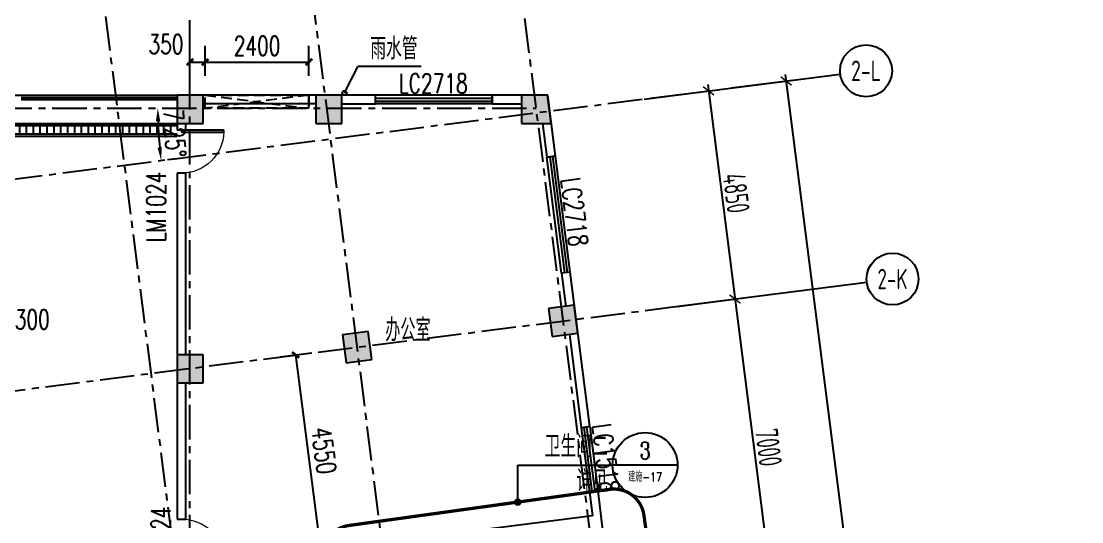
# Model space of a CAD drawing. Header units: millimetres. Extents: x -1048436 to -185795, y -983427 to 400387.
# Drawn here: x -698312 to -673807, y -286373 to -274806 of the extents above; entities that cross this region are included whole.
import ezdxf
from ezdxf.enums import TextEntityAlignment as Align

# ---------------------------------------------------------------- set-up
doc = ezdxf.new("R2010")
doc.units = ezdxf.units.MM
doc.header["$LTSCALE"] = 500
for name, pattern in [('( Dashed )', [0.75, 0.5, -0.25]), ('DASH', [0.35, 0.25, -0.1]), ('一层轴网$0$CENTER', [50.8, 31.75, -6.35, 6.35, -6.35])]:
    doc.linetypes.add(name, pattern=pattern)
for name, color, linetype in [('AXIS_TEXT', 7, 'Continuous'), ('COLUMN', 254, 'Continuous'), ('DIM_IDEN', 3, 'Continuous'), ('DIM_LEAD', 3, 'Continuous'), ('PUB_DIM', 3, 'Continuous'), ('PUB_HATCH', 8, 'Continuous'), ('PUB_TEXT', 7, 'Continuous'), ('WINDOW', 4, 'Continuous'), ('WINDOW_TEXT', 7, 'Continuous'), ('一层轴网$0$PUB_DIM', 3, 'Continuous'), ('一层轴网$0$建-文字', 4, 'Continuous'), ('一层轴网$0$建-符号', 150, 'Continuous'), ('一层轴网$0$建-轴线', 1, '一层轴网$0$CENTER'), ('建-墙', 254, 'Continuous'), ('建-屋面-排水沟落水口', 175, 'Continuous'), ('建-排水沟', 181, 'Continuous'), ('建-文字', 4, 'Continuous'), ('建-楼梯-扶手栏杆', 3, 'Continuous'), ('建-符号-箭头', 13, 'Continuous'), ('建-符号-门编号', 13, 'Continuous'), ('建-门扇', 32, 'Continuous')]:
    doc.layers.add(name, color=color, linetype=linetype)
doc.styles.add('_TCH_DIM', font='SIMPLEX', dxfattribs={"bigfont": 'GBCBIG'})
doc.styles.add('_TCH_DIM_T3', font='SIMPLEX', dxfattribs={"width": 0.705882, "bigfont": 'GBCBIG'})
doc.styles.add('_TCH_LABEL', font='COMPLEX', dxfattribs={"bigfont": 'GBCBIG'})
doc.styles.add('_TCH_WINDOW', font='SIMPLEX', dxfattribs={"height": 3.5, "bigfont": 'GBCBIG'})
doc.styles.add('COMPLEX', font='COMPLEX')
doc.styles.add('XD2008', font='xd-hzs.shx', dxfattribs={"width": 0.7, "bigfont": 'xd-hztxt.shx'})
doc.styles.add('一层轴网$0$_TCH_DIM_T3', font='SIMPLEX', dxfattribs={"width": 0.705882, "bigfont": 'GBCBIG'})
doc.styles.add('一层轴网$0$XD2008', font='xd-hzs.shx', dxfattribs={"width": 0.7, "bigfont": 'xd-hztxt.shx'})
doc.styles.add('一层轴网$0$XD2008_T3', font='xd-hzs.shx', dxfattribs={"width": 0.7, "bigfont": 'xd-hztxt.shx'})
doc.dimstyles.new('_TCH_ARCH&&150', dxfattribs={"dimtxt": 446.25, "dimasz": 150, "dimexe": 375, "dimexo": 450, "dimgap": 150, "dimtad": 1, "dimdec": 0, "dimzin": 0, "dimdsep": 46, "dimtxsty": '_TCH_DIM_T3', "dimblk": 'ARCHTICK', "dimcen": 0.09, "dimclrt": 7, "dimazin": 2, "dimtfac": 1, "dimtdec": 0, "dimtix": 1, "dimtmove": 2, "dimatfit": 3, "dimldrblk": 'ARCHTICK', "dimfxl": 1, "dimtolj": 1, "dimtzin": 0, "dimarcsym": 0})
doc.dimstyles.new('一层轴网$0$_TCH_ARROW&&150', dxfattribs={"dimtxt": 446.25, "dimasz": 300, "dimexe": 375, "dimexo": 450, "dimgap": 150, "dimtad": 1, "dimdec": 0, "dimzin": 0, "dimdsep": 46, "dimtxsty": '一层轴网$0$_TCH_DIM_T3', "dimcen": 0.09, "dimclrt": 7, "dimazin": 2, "dimtfac": 1, "dimtdec": 0, "dimtix": 1, "dimtmove": 2, "dimatfit": 3, "dimfxl": 1, "dimtolj": 1, "dimtzin": 0, "dimarcsym": 0})
doc.dimstyles.new('一层轴网$0$XD100&&150', dxfattribs={"dimtxt": 525, "dimasz": 225, "dimexe": 150, "dimexo": 150, "dimgap": 75, "dimtad": 1, "dimdec": 0, "dimdsep": 46, "dimtxsty": '一层轴网$0$XD2008_T3', "dimblk": '一层轴网$0$_ARCHTICK', "dimcen": 2.5, "dimdle": 150, "dimclrt": 7, "dimaunit": 1, "dimadec": 0, "dimazin": 0, "dimtfac": 1, "dimtdec": 0, "dimtix": 1, "dimtmove": 0, "dimatfit": 3, "dimfxl": 1, "dimtolj": 1, "dimtzin": 0, "dimarcsym": 0})

# ---------------------------------------------------------------- blocks, each defined once
blk = doc.blocks.new('_AXISO')
blk.add_circle((0, 0), 0.5)
at = {"layer": 'AXIS_TEXT', "style": 'COMPLEX', "width": 1.041667}
blk.add_attdef('A', text='', height=0.56, dxfattribs=at).set_placement((-0.25, -0.28), (0.25, -0.28), align=Align.FIT)
blk = doc.blocks.new('一层轴网$0$_ARCHTICK')
at = {"color": 0, "linetype": 'ByBlock', "const_width": 0.15}
blk.add_lwpolyline([(-0.5, -0.5), (0.5, 0.5)], dxfattribs=at)
blk = doc.blocks.new('*D2939')
at = {"layer": 'Defpoints', "color": 0, "transparency": 16777216}
for p in [(69444, 79990), (71543, 75368), (70056, 75179)]:
    blk.add_point(p, dxfattribs=at)
at = {"layer": '一层轴网$0$建-符号', "color": 0, "lineweight": -2, "transparency": 16777216}
for p, q in [((69593, 80009), (71080, 80198)), ((70913, 80328), (71562, 75219)), ((70205, 75198), (71692, 75387))]:
    blk.add_line(p, q, dxfattribs=at)
at = {"layer": '一层轴网$0$建-符号', "color": 0, "lineweight": -2, "transparency": 16777216, "xscale": 225, "yscale": 225, "zscale": 225}
for p, rotation in [((70932, 80179), 97.24752617045677), ((71543, 75368), 277.2475261704568)]:
    blk.add_blockref('一层轴网$0$_ARCHTICK', p, dxfattribs=dict(at, rotation=rotation))
at = {"layer": '一层轴网$0$建-符号', "color": 7, "transparency": 16777216, "insert": (71572, 77816), "char_height": 525, "attachment_point": 5, "rotation": 277.2475, "style": '一层轴网$0$XD2008_T3'}
blk.add_mtext('\\A1;4850', dxfattribs=at)
blk = doc.blocks.new('*D2940')
at = {"layer": 'Defpoints', "color": 0, "transparency": 16777216}
for p in [(70056, 75179), (72427, 68424), (70939, 68235)]:
    blk.add_point(p, dxfattribs=at)
at = {"layer": '一层轴网$0$建-符号', "color": 0, "lineweight": -2, "transparency": 16777216}
for p, q in [((71525, 75517), (72446, 68275)), ((70205, 75198), (71692, 75387)), ((71088, 68253), (72575, 68443))]:
    blk.add_line(p, q, dxfattribs=at)
at = {"layer": '一层轴网$0$建-符号', "color": 0, "lineweight": -2, "transparency": 16777216, "xscale": 225, "yscale": 225, "zscale": 225}
for p, rotation in [((71543, 75368), 97.24752617045677), ((72427, 68424), 277.2475261704568)]:
    blk.add_blockref('一层轴网$0$_ARCHTICK', p, dxfattribs=dict(at, rotation=rotation))
at = {"layer": '一层轴网$0$建-符号', "color": 7, "transparency": 16777216, "insert": (72320, 71938), "char_height": 525, "attachment_point": 5, "rotation": 277.2475, "style": '一层轴网$0$XD2008_T3'}
blk.add_mtext('\\A1;7000', dxfattribs=at)
blk = doc.blocks.new('*D2949')
at = {"layer": 'Defpoints', "color": 0, "transparency": 16777216}
for p in [(71304, 80226), (79537, 26839), (78116, 26658)]:
    blk.add_point(p, dxfattribs=at)
at = {"layer": '一层轴网$0$建-符号', "color": 0, "lineweight": -2, "transparency": 16777216}
for p, q in [((71452, 80245), (72873, 80426)), ((72706, 80556), (79556, 26690)), ((78265, 26677), (79686, 26857))]:
    blk.add_line(p, q, dxfattribs=at)
at = {"layer": '一层轴网$0$建-符号', "color": 0, "lineweight": -2, "transparency": 16777216, "xscale": 225, "yscale": 225, "zscale": 225}
for p, rotation in [((72725, 80407), 97.24752617045664), ((79537, 26839), 277.2475261704566)]:
    blk.add_blockref('一层轴网$0$_ARCHTICK', p, dxfattribs=dict(at, rotation=rotation))
at = {"layer": '一层轴网$0$建-符号', "color": 7, "transparency": 16777216, "insert": (76466, 53665), "char_height": 525, "attachment_point": 5, "rotation": 277.2475, "style": '一层轴网$0$XD2008_T3'}
blk.add_mtext('\\A1;54000', dxfattribs=at)
blk = doc.blocks.new('*D2950')
at = {"layer": 'Defpoints', "color": 0, "transparency": 16777216}
for p in [(57908, 79776), (67765, 79776), (58217, 79374), (57987, 78533)]:
    blk.add_point(p, dxfattribs=at)
at = {"layer": '一层轴网$0$PUB_DIM', "color": 0, "lineweight": -2, "transparency": 16777216}
for p, q in [((58358, 79776), (58583, 79776)), ((58433, 78590), (58656, 78618))]:
    blk.add_line(p, q, dxfattribs=at)
blk.add_arc((67765, 79776), 9557, 181.7986, 185.449, dxfattribs=at)
at = {"layer": '一层轴网$0$PUB_DIM', "color": 0, "transparency": 16777216}
for points in [[(58163, 79476), (58263, 79477), (58208, 79776)], [(58301, 78874), (58202, 78863), (58284, 78571)]]:
    blk.add_solid(points, dxfattribs=at)
at = {"layer": '一层轴网$0$PUB_DIM', "color": 7, "transparency": 16777216, "insert": (58600, 79196), "char_height": 446.2, "attachment_point": 5, "rotation": 273.6238, "style": '一层轴网$0$_TCH_DIM_T3'}
blk.add_mtext('\\A1;7.25°', dxfattribs=at)
blk = doc.blocks.new('A$C4F09042B')
at = {"layer": 'DIM_LEAD'}
for p, q in [((130974, 115554), (131297, 116171)), ((131297, 116171), (132747, 116171))]:
    blk.add_line(p, q, dxfattribs=at)
at = {"layer": '建-屋面-排水沟落水口'}
blk.add_circle((130975, 115555), 50, dxfattribs=at)
at = {"layer": 'PUB_TEXT', "style": '_TCH_DIM'}
blk.add_text('雨水管', height=506.4, dxfattribs=at).set_placement((131573, 116328))
blk = doc.blocks.new('_ArchTick')
at = {"color": 0, "linetype": 'ByBlock', "const_width": 0.4}
blk.add_lwpolyline([(-0.5, -0.5), (0.5, 0.5)], dxfattribs=at)
blk = doc.blocks.new('*D2985')
at = {"layer": 'Defpoints', "color": 0, "transparency": 16777216}
for p in [(-79843, 116268), (-82243, 115501), (-79843, 115501)]:
    blk.add_point(p, dxfattribs=at)
at = {"layer": 'PUB_DIM', "color": 0, "lineweight": -2, "transparency": 16777216}
for p, q in [((-82243, 115951), (-82243, 116643)), ((-79843, 115951), (-79843, 116643)), ((-82243, 116268), (-79843, 116268))]:
    blk.add_line(p, q, dxfattribs=at)
at = {"layer": 'PUB_DIM', "color": 0, "lineweight": -2, "transparency": 16777216, "xscale": 150, "yscale": 150, "zscale": 150, "rotation": 180}
blk.add_blockref('_ArchTick', (-82243, 116268), dxfattribs=at)
at = {"layer": 'PUB_DIM', "color": 0, "lineweight": -2, "transparency": 16777216, "xscale": 150, "yscale": 150, "zscale": 150}
blk.add_blockref('_ArchTick', (-79843, 116268), dxfattribs=at)
at = {"layer": 'PUB_DIM', "color": 7, "transparency": 16777216, "insert": (-81043, 116642), "char_height": 446.2, "attachment_point": 5, "style": '_TCH_DIM_T3'}
blk.add_mtext('\\A1;2400', dxfattribs=at)
blk = doc.blocks.new('*D2986')
at = {"layer": 'Defpoints', "color": 0, "transparency": 16777216}
for p in [(-82243, 116268), (-82593, 115501), (-82243, 115501)]:
    blk.add_point(p, dxfattribs=at)
at = {"layer": 'PUB_DIM', "color": 0, "lineweight": -2, "transparency": 16777216}
for p, q in [((-82593, 115951), (-82593, 116643)), ((-82243, 115951), (-82243, 116643)), ((-82593, 116268), (-82243, 116268))]:
    blk.add_line(p, q, dxfattribs=at)
at = {"layer": 'PUB_DIM', "color": 0, "lineweight": -2, "transparency": 16777216, "xscale": 150, "yscale": 150, "zscale": 150, "rotation": 180}
blk.add_blockref('_ArchTick', (-82593, 116268), dxfattribs=at)
at = {"layer": 'PUB_DIM', "color": 0, "lineweight": -2, "transparency": 16777216, "xscale": 150, "yscale": 150, "zscale": 150}
blk.add_blockref('_ArchTick', (-82243, 116268), dxfattribs=at)
at = {"layer": 'PUB_DIM', "color": 7, "transparency": 16777216, "insert": (-83148, 116681), "char_height": 446.2, "attachment_point": 5, "style": '_TCH_DIM_T3'}
blk.add_mtext('\\A1;350', dxfattribs=at)
blk = doc.blocks.new('*D1325')
at = {"layer": 'Defpoints', "color": 0, "transparency": 16777216}
for p in [(-698613, -282108), (-698913, -283059), (-698613, -283059)]:
    blk.add_point(p, dxfattribs=at)
at = {"layer": 'PUB_DIM', "color": 0, "lineweight": -2, "transparency": 16777216}
for p, q in [((-698913, -282609), (-698913, -281733)), ((-698613, -282609), (-698613, -281733)), ((-698913, -282108), (-698613, -282108))]:
    blk.add_line(p, q, dxfattribs=at)
at = {"layer": 'PUB_DIM', "color": 0, "lineweight": -2, "transparency": 16777216, "xscale": 150, "yscale": 150, "zscale": 150, "rotation": 180}
blk.add_blockref('_ArchTick', (-698913, -282108), dxfattribs=at)
at = {"layer": 'PUB_DIM', "color": 0, "lineweight": -2, "transparency": 16777216, "xscale": 150, "yscale": 150, "zscale": 150}
blk.add_blockref('_ArchTick', (-698613, -282108), dxfattribs=at)
at = {"layer": 'PUB_DIM', "color": 7, "transparency": 16777216, "insert": (-698058, -281695), "char_height": 446.2, "attachment_point": 5, "style": '_TCH_DIM_T3'}
blk.add_mtext('\\A1;300', dxfattribs=at)
blk = doc.blocks.new('*D1460')
at = {"layer": 'Defpoints', "color": 0, "transparency": 16777216}
for p in [(-692778, -282620), (-692204, -287134), (-691397, -287031)]:
    blk.add_point(p, dxfattribs=at)
at = {"layer": 'PUB_DIM', "color": 0, "lineweight": -2, "transparency": 16777216}
for p, q in [((-692332, -282563), (-691599, -282470)), ((-691971, -282517), (-691397, -287031)), ((-691758, -287077), (-691025, -286984))]:
    blk.add_line(p, q, dxfattribs=at)
at = {"layer": 'PUB_DIM', "color": 0, "lineweight": -2, "transparency": 16777216, "xscale": 150, "yscale": 150, "zscale": 150}
for p, rotation in [((-691971, -282517), 97.24752628884158), ((-691397, -287031), 277.2475262888416)]:
    blk.add_blockref('_ArchTick', p, dxfattribs=dict(at, rotation=rotation))
at = {"layer": 'PUB_DIM', "color": 7, "transparency": 16777216, "insert": (-691314, -284727), "char_height": 446.2, "attachment_point": 5, "rotation": 277.2475, "style": '_TCH_DIM_T3'}
blk.add_mtext('\\A1;4550', dxfattribs=at)
blk = doc.blocks.new('$DorLib2D$00000001')
for p, q in [((0.45, 0.975), (0.5, 0.975)), ((0.45, 0), (0.45, 0.975)), ((0.5, 0), (0.5, 0.975)), ((0.5, 0), (0.45, 0))]:
    blk.add_line(p, q)
at = {"lineweight": 13}
blk.add_arc((0.475, 0), 0.975, 91.4693, 180, dxfattribs=at)
blk = doc.blocks.new('$TCHSYS$WIN2D')
for p, q in [((-0.5, 0.5), (0.5, 0.5)), ((-0.5, 0.5), (-0.5, -0.5)), ((0.5, 0.5), (0.5, -0.5)), ((0.5, 0.1667), (-0.5, 0.1667)), ((0.5, -0.1667), (-0.5, -0.1667)), ((-0.5, -0.5), (0.5, -0.5))]:
    blk.add_line(p, q)
blk = doc.blocks.new('一层轴网')
at = {"layer": '一层轴网$0$建-符号'}
for p, q in [((69443.9, 79989.9), (73976.6, 80566.3)), ((70055.7, 75178.6), (74588.4, 75755.1))]:
    blk.add_line(p, q, dxfattribs=at)
at = {"layer": '一层轴网$0$建-轴线', "ltscale": 0.05}
for p, q in [((74638.3, 19327.2), (66478.9, 83487.5)), ((69876.7, 18721.7), (61717.3, 82882)), ((65115, 18116.1), (56955.6, 82276.4)), ((58950, 55616.6), (58950, 82276.4)), ((54750, 78121.2), (69443.9, 79989.9)), ((-2650, 79776.4), (66950.9, 79776.4)), ((53092.4, 73021.4), (70055.7, 75178.6))]:
    blk.add_line(p, q, dxfattribs=at)
at = {"layer": '一层轴网$0$建-符号'}
ref = blk.add_blockref('_AXISO', (74571.8, 80642), dxfattribs=dict(at, xscale=1200, yscale=1200, zscale=1200))
ref.add_attrib('A', '2-L', dxfattribs={"layer": '一层轴网$0$建-文字', "height": 473.71, "style": '一层轴网$0$XD2008', "width": 0.937772}).set_placement((74224.9, 80405.2), (74918.6, 80405.2), align=Align.FIT)
ref = blk.add_blockref('_AXISO', (75183.6, 75830.8), dxfattribs=dict(at, xscale=1200, yscale=1200, zscale=1200))
ref.add_attrib('A', '2-K', dxfattribs={"layer": '一层轴网$0$建-文字', "height": 468.43, "style": '一层轴网$0$XD2008', "width": 0.921456}).set_placement((74835, 75596.5), (75532.3, 75596.5), align=Align.FIT)
at = {"layer": '一层轴网$0$PUB_DIM'}
dim = blk.add_angular_dim_3p(base=(58216.6, 79373.6), center=(67765.4, 79776.4), p1=(57908.1, 79776.4), p2=(57986.9, 78532.9), dimstyle='一层轴网$0$_TCH_ARROW&&150', dxfattribs=at)
dim.commit()
dim.dimension.update_dxf_attribs({"geometry": '*D2950', "text_midpoint": (58599.6, 79195.9)})
at = {"layer": '一层轴网$0$建-符号'}
for p1, p2, distance, picture, middle in [((71303.6, 80226.4), (78116.1, 26657.8), 1432.5, '*D2949', (76465.7, 53665.4)), ((69443.9, 79989.9), (70055.7, 75178.6), 1499.7, '*D2939', (71572.4, 77816)), ((70055.7, 75178.6), (70938.8, 68234.6), 1499.7, '*D2940', (72319.8, 71938.4))]:
    dim = blk.add_aligned_dim(p1=p1, p2=p2, distance=distance, dimstyle='一层轴网$0$XD100&&150', dxfattribs=at)
    dim.commit()
    dim.dimension.update_dxf_attribs({"geometry": picture, "text_midpoint": middle})
blk = doc.blocks.new('A$C20CF2A72')
at = {"linetype": '( Dashed )'}
blk.add_lwpolyline([(-82243.1, 115501), (-79843.1, 115501), (-79843.1, 115201), (-82243.1, 115201), (-82243.1, 115501), (-79843.1, 115201), (-79843.1, 115501), (-82243.1, 115201)], dxfattribs=at)
at = {"layer": 'PUB_DIM'}
dim = blk.add_linear_dim(base=(-82243.1, 116268.4), p1=(-82593.1, 115501), p2=(-82243.1, 115501), angle=0, dimstyle='_TCH_ARCH&&150', dxfattribs=at)
dim.commit()
dim.dimension.update_dxf_attribs({"geometry": '*D2986', "text_midpoint": (-83148.1, 116680.9), "dimtype": 161})
dim = blk.add_aligned_dim(p1=(-82243.1, 115501), p2=(-79843.1, 115501), distance=767.5, dimstyle='_TCH_ARCH&&150', dxfattribs=at)
dim.commit()
dim.dimension.update_dxf_attribs({"geometry": '*D2985', "text_midpoint": (-81043.1, 116641.6)})

msp = doc.modelspace()

# ---------------------------------------------------------------- hatches: boundary and pattern name
at = {"layer": 'PUB_HATCH'}
for points in [[(-694705.8, -276517.6), (-694705.8, -277167.6), (-694105.8, -277167.6), (-694105.8, -276517.6)], [(-691500.9, -276517.6), (-691500.9, -277167.6), (-690900.9, -277167.6), (-690900.9, -276517.6)], [(-686748.8, -276517.6), (-686748.8, -277167.6), (-686066.1, -277167.6), (-686148.8, -276517.6)], [(-686126.9, -281446.4), (-686044.9, -282091.2), (-685449.7, -282015.5), (-685531.7, -281370.7)], [(-690888.5, -282051.9), (-690806.5, -282696.7), (-690211.3, -282621), (-690293.3, -281976.2)], [(-694705.6, -282515), (-694705.6, -283165), (-694105.6, -283165), (-694105.6, -282515)]]:
    msp.add_hatch(color=256, dxfattribs=at).paths.add_polyline_path(points)
at = {"layer": '建-排水沟'}
h = msp.add_hatch(dxfattribs=at)
h.set_pattern_fill('ANSI31', color=8, scale=50, angle=-315, style=0)
h.set_pattern_definition([(90, (-726921.37, -269167.58), (-158.75, 2e-13), [])])
h.paths.add_polyline_path([(-694705.6, -277417.5), (-694705.6, -277217.5), (-739111.4, -277217.6), (-739111.4, -277417.6)])

# ---------------------------------------------------------------- linework, layer by layer
msp.add_lwpolyline([(-710612.7, -276517.6), (-694705.6, -276517.6)])
at = {"layer": 'COLUMN'}
for p, q in [((-694705.8, -276517.6), (-694705.8, -277167.6)), ((-694105.8, -276517.6), (-694705.8, -276517.6)), ((-694105.8, -277167.6), (-694105.8, -276517.6)), ((-691500.9, -276517.6), (-691500.9, -277167.6)), ((-690900.9, -276517.6), (-691500.9, -276517.6)), ((-690900.9, -277167.6), (-690900.9, -276517.6)), ((-686748.8, -276517.6), (-686748.8, -277167.6)), ((-686148.8, -276517.6), (-686748.8, -276517.6)), ((-686066.1, -277167.6), (-686148.8, -276517.6)), ((-694705.8, -277167.6), (-694105.8, -277167.6)), ((-691500.9, -277167.6), (-690900.9, -277167.6)), ((-686748.8, -277167.6), (-686066.1, -277167.6)), ((-685531.7, -281370.7), (-686126.9, -281446.4)), ((-686126.9, -281446.4), (-686044.9, -282091.2)), ((-685449.7, -282015.5), (-685531.7, -281370.7)), ((-690293.3, -281976.2), (-690888.5, -282051.9)), ((-690888.5, -282051.9), (-690806.5, -282696.7)), ((-690211.3, -282621), (-690293.3, -281976.2)), ((-686044.9, -282091.2), (-685449.7, -282015.5)), ((-694705.6, -282515), (-694705.6, -283165)), ((-694105.6, -282515), (-694705.6, -282515)), ((-694105.6, -283165), (-694105.6, -282515)), ((-690806.5, -282696.7), (-690211.3, -282621)), ((-694705.6, -283165), (-694105.6, -283165))]:
    msp.add_line(p, q, dxfattribs=at)
at = {"layer": 'DIM_IDEN'}
for p, q in [((-686834.8, -285060.7), (-684647, -285060.7)), ((-686834.8, -285850.5), (-686834.8, -285060.7)), ((-683147, -285060.7), (-684647, -285060.7))]:
    msp.add_line(p, q, dxfattribs=at)
for centre, radius in [((-683897, -285060.7), 750), ((-686834.8, -285916.8), 66.2)]:
    msp.add_circle(centre, radius, dxfattribs=at)
at = {"layer": '建-墙'}
for p, q in [((-691200.9, -276517.5), (-694105.6, -276517.5)), ((-694105.6, -276717.5), (-694105.6, -276517.5)), ((-690127.9, -276517.5), (-691200.9, -276517.5)), ((-690127.9, -276717.5), (-690127.9, -276517.5)), ((-686147.5, -276517.5), (-687427.9, -276517.5)), ((-687427.9, -276517.5), (-687427.9, -276717.5)), ((-685968.8, -277923.3), (-686147.5, -276517.5)), ((-691500.9, -276717.5), (-694105.6, -276717.5)), ((-690900.9, -276717.5), (-690127.9, -276717.5)), ((-687427.9, -276717.5), (-686748.8, -276717.5)), ((-694705.6, -277167.6), (-694705.6, -277317.5)), ((-694705.6, -277317.5), (-694505.6, -277317.5)), ((-694505.6, -277317.5), (-694505.6, -277167.6)), ((-686266.5, -277167.6), (-686167.2, -277948.5)), ((-686167.2, -277948.5), (-685968.8, -277923.3)), ((-694505.6, -278317.5), (-694705.6, -278317.5)), ((-694705.6, -278317.5), (-694705.6, -282515)), ((-694505.6, -282515), (-694505.6, -278317.5)), ((-685628.1, -280601.7), (-685826.5, -280626.9)), ((-685826.5, -280626.9), (-685728.8, -281395.7)), ((-685489.4, -281692.9), (-685628.1, -280601.7)), ((-685174, -284172.9), (-685489.4, -281692.9)), ((-685646.8, -282040.6), (-685372.4, -284198.2)), ((-694705.6, -283165), (-694705.6, -286314.9)), ((-694505.6, -286314.9), (-694505.6, -283165)), ((-685372.4, -284198.2), (-685174, -284172.9)), ((-684984.7, -285661), (-685183.1, -285686.2)), ((-685183.1, -285686.2), (-685113.8, -286231.8)), ((-684902.7, -286305.8), (-684984.7, -285661)), ((-694705.6, -286314.9), (-694505.6, -286314.9)), ((-685113.8, -286231.8), (-689773.5, -286824.4)), ((-684839.7, -286801.8), (-684902.7, -286305.8))]:
    msp.add_line(p, q, dxfattribs=at)
at = {"layer": '建-排水沟'}
for points in [[(-739111.4, -277167.6), (-694705.8, -277167.6)], [(-739111.4, -277217.6), (-694705.8, -277217.6)], [(-694705.8, -277417.6), (-739111.4, -277417.6)], [(-694705.8, -277467.6), (-739111.4, -277467.6)]]:
    msp.add_lwpolyline(points, dxfattribs=at)
at = {"layer": '建-楼梯-扶手栏杆'}
for p, q in [((-698311.1, -276567.6), (-694705.6, -276567.6)), ((-698311.1, -276617.6), (-694705.6, -276617.6))]:
    msp.add_line(p, q, dxfattribs=at)
at = {"layer": '建-符号-箭头', "linetype": 'DASH', "ltscale": 2, "const_width": 75}
msp.add_lwpolyline([(-691342.4, -287248.1, -0.4142136), (-690745.1, -286458.6), (-684713, -285622.7, -0.4142136), (-683923.6, -286220), (-683267, -290958.1, -0.4142136), (-683864.3, -291747.5), (-689896.4, -292583.4, -0.4142136), (-690685.8, -291986.1)], format="xyb", close=True, dxfattribs=at)

# ---------------------------------------------------------------- block references
for name, p in [('一层轴网', (-753362.7, -356594)), ('A$C4F09042B', (-821819.6, -392018.5)), ('A$C20CF2A72', (-611819.6, -392018.5))]:
    msp.add_blockref(name, p)
at = {"layer": 'WINDOW'}
ref = msp.add_blockref('$TCHSYS$WIN2D', (-688777.9, -276617.5), dxfattribs=dict(at, xscale=2700, yscale=200, zscale=2700, rotation=179.9999999922771))
ref.add_attrib('A', 'LC2718', (-689587.9, -276465.7), dxfattribs={"layer": 'WINDOW_TEXT', "height": 446.25, "rotation": 360, "style": '_TCH_WINDOW', "width": 0.705882})
ref = msp.add_blockref('$TCHSYS$WIN2D', (-685897.7, -279275.1), dxfattribs=dict(at, xscale=-2700, yscale=200, zscale=-2700, rotation=277.2475258529967))
ref.add_attrib('A', 'LC2718', (-685849.2, -278452.4), dxfattribs={"layer": 'WINDOW_TEXT', "height": 446.25, "rotation": 277.24753, "style": '_TCH_WINDOW', "width": 0.705882})
ref = msp.add_blockref('$TCHSYS$WIN2D', (-685178.6, -284929.6), dxfattribs=dict(at, xscale=1500, yscale=200, zscale=1500, rotation=277.2475258529969))
ref.add_attrib('A', 'LC1518', (-685126.3, -284136.6), dxfattribs={"layer": 'WINDOW_TEXT', "height": 446.25, "rotation": 277.24753, "style": '_TCH_WINDOW', "width": 0.705882})
at = {"layer": '建-门扇'}
ref = msp.add_blockref('$DorLib2D$00000001', (-694605.6, -277817.5), dxfattribs=dict(at, xscale=1000, yscale=-1000, zscale=200, rotation=89.99999999227734))
ref.add_attrib('A', 'LM1024', (-694968.9, -279914.7), dxfattribs={"layer": '建-符号-门编号', "height": 446.25, "rotation": 90, "style": '_TCH_WINDOW', "width": 0.705882})
ref = msp.add_blockref('$DorLib2D$00000001', (-694605.6, -286814.9), dxfattribs=dict(at, xscale=-1000, yscale=-1000, zscale=200, rotation=89.99999999227771))
ref.add_attrib('A', 'LM1024', (-694859.9, -287654.9), dxfattribs={"layer": '建-符号-门编号', "height": 446.25, "rotation": 90, "style": '_TCH_WINDOW', "width": 0.705882})

# ---------------------------------------------------------------- texts
at = {"layer": 'PUB_TEXT', "style": '_TCH_DIM'}
for s, p in [('卫生间二', (-686217.5, -284880.8)), ('详见', (-685485.8, -285681.7))]:
    msp.add_text(s, height=506.38, dxfattribs=at).set_placement(p)
at = {"layer": 'PUB_TEXT', "style": '_TCH_LABEL'}
msp.add_text('3', height=391.5, dxfattribs=at).set_placement((-684027.5, -284921.8), (-683766.5, -284921.8), align=Align.FIT)
at = {"layer": 'PUB_TEXT', "style": '_TCH_LABEL', "width": 0.947735}
msp.add_text('建施-17', height=204.58, dxfattribs=at).set_placement((-684286.7, -285439.7), (-683507.3, -285439.7), align=Align.FIT)
at = {"layer": '建-文字', "style": 'XD2008', "width": 0.7}
msp.add_text('办公室', height=525, dxfattribs=at).set_placement((-689900.4, -282204.4))

# ---------------------------------------------------------------- dimensions: what is measured, and where the dimension line sits
at = {"layer": 'PUB_DIM'}
dim = msp.add_linear_dim(base=(-698612.7, -282107.9), p1=(-698912.7, -283058.9), p2=(-698612.7, -283058.9), angle=360, dimstyle='_TCH_ARCH&&150', dxfattribs=at)
dim.commit()
dim.dimension.update_dxf_attribs({"geometry": '*D1325', "text_midpoint": (-698057.7, -281695.4), "dimtype": 129})
dim = msp.add_aligned_dim(p1=(-692778.2, -282619.9), p2=(-692204.2, -287133.5), distance=813.8, dimstyle='_TCH_ARCH&&150', dxfattribs=at)
dim.commit()
dim.dimension.update_dxf_attribs({"geometry": '*D1460', "text_midpoint": (-691313.8, -284726.9)})

doc.saveas('drawing.dxf')
